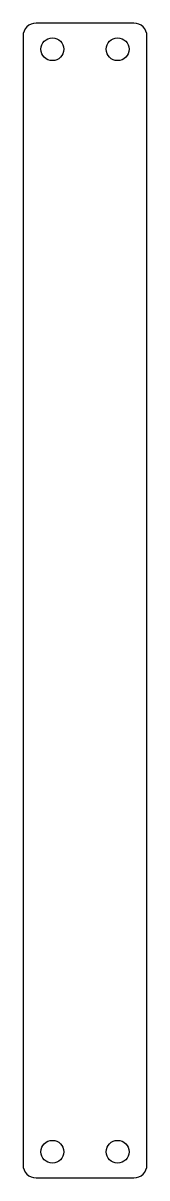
# Model space of a CAD drawing. Header units: millimetres. Extents: x -10 to 10, y -181 to -4.
import ezdxf

# ---------------------------------------------------------------- set-up
doc = ezdxf.new("R2010")
doc.units = ezdxf.units.MM

msp = doc.modelspace()

# ---------------------------------------------------------------- linework, layer by layer
at = {"color": 7, "linetype": 'Continuous', "lineweight": 25}
for p, q in [((7.5, -4.43), (-7.5, -4.43)), ((-9.5, -6.43), (-9.5, -179.27)), ((9.5, -179.27), (9.5, -6.43)), ((-7.5, -181.27), (7.5, -181.27))]:
    msp.add_line(p, q, dxfattribs=at)
for centre in [(-5, -8.43), (5, -8.43), (-5, -177.27), (5, -177.27)]:
    msp.add_circle(centre, 1.75, dxfattribs=at)
for centre, start, end in [((-7.5, -6.43), 90, 180), ((7.5, -6.43), 0, 90), ((-7.5, -179.27), 180, 270), ((7.5, -179.27), 270, 0)]:
    msp.add_arc(centre, 2, start, end, dxfattribs=at)

doc.saveas('drawing.dxf')
